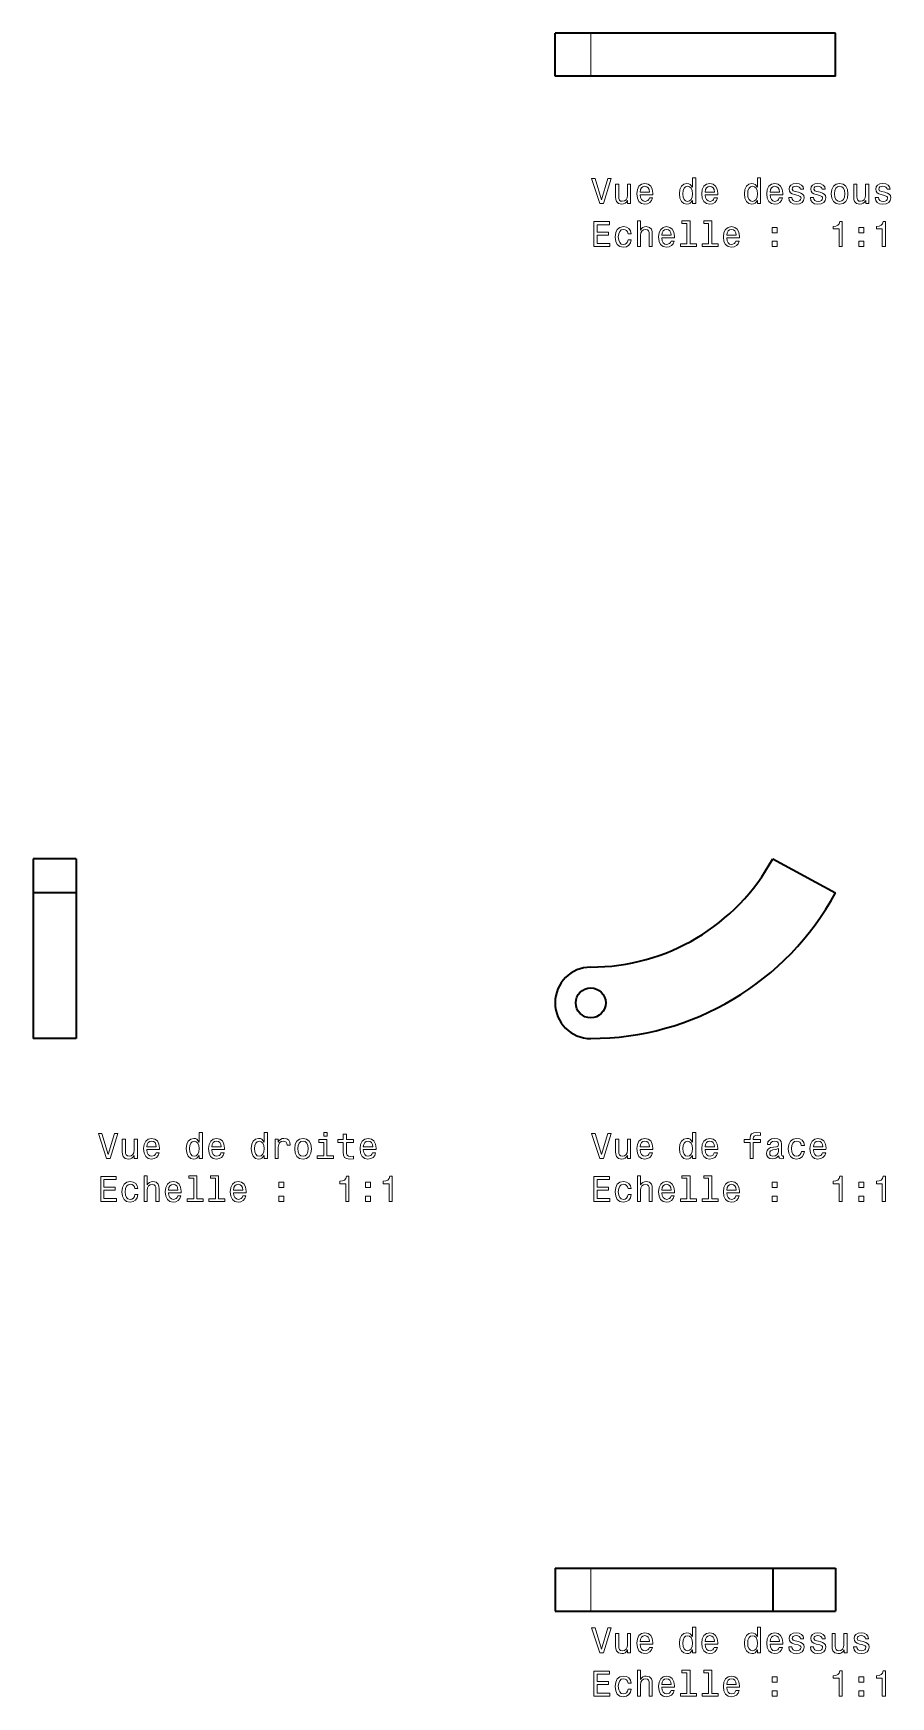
# Model space of a CAD drawing. Extents: x 502 to 953, y 316 to 560.
# Drawn here: x 501.7 to 621.9, y 315.7 to 548.8 of the extents above; entities that cross this region are included whole.
import ezdxf

# ---------------------------------------------------------------- set-up
doc = ezdxf.new("R2010")
doc.units = 0

msp = doc.modelspace()

# ---------------------------------------------------------------- linework, layer by layer
at = {"color": 7, "lineweight": 35, "ltscale": 0.125}
for p, q in [((579.84, 548.78), (574.84, 548.78)), ((579.84, 542.78), (574.84, 542.78)), ((574.84, 333.66), (579.84, 333.66)), ((574.84, 327.66), (579.84, 327.66))]:
    msp.add_line(p, q, dxfattribs=at)
at = {"color": 7, "lineweight": 35, "ltscale": 0.15}
for p, q in [((574.84, 542.78), (574.84, 548.78)), ((614.16, 542.78), (614.16, 548.78)), ((507.66, 433.1), (501.66, 433.1)), ((507.66, 428.33), (501.66, 428.33)), ((507.66, 407.9), (501.66, 407.9)), ((574.84, 333.66), (574.84, 327.66)), ((605.38, 333.66), (605.38, 327.66)), ((614.16, 333.66), (614.16, 327.66))]:
    msp.add_line(p, q, dxfattribs=at)
at = {"color": 7, "lineweight": 35}
for p, q in [((614.16, 548.78), (579.84, 548.78)), ((614.16, 542.78), (579.84, 542.78)), ((501.66, 428.33), (501.66, 407.9)), ((507.66, 428.33), (507.66, 407.9)), ((579.84, 333.66), (605.38, 333.66)), ((579.84, 327.66), (605.38, 327.66))]:
    msp.add_line(p, q, dxfattribs=at)
at = {"color": 7, "lineweight": 13, "ltscale": 0.15}
for p, q in [((579.84, 542.78), (579.84, 548.78)), ((579.84, 333.66), (579.84, 327.66))]:
    msp.add_line(p, q, dxfattribs=at)
at = {"color": 7, "lineweight": 35, "ltscale": 0.11929}
for p, q in [((501.66, 433.1), (501.66, 428.33)), ((507.66, 433.1), (507.66, 428.33))]:
    msp.add_line(p, q, dxfattribs=at)
at = {"color": 7, "lineweight": 35, "ltscale": 0.25}
msp.add_line((605.38, 433.1), (614.16, 428.33), dxfattribs=at)
at = {"color": 7, "lineweight": 35, "ltscale": 0.219704}
for p, q in [((605.38, 333.66), (614.16, 333.66)), ((605.38, 327.66), (614.16, 327.66))]:
    msp.add_line(p, q, dxfattribs=at)
at = {"color": 7, "lineweight": 13}
for points in [[(582.23, 528.43), (581.35, 525.45), (580.45, 528.43), (579.97, 528.43), (581.1, 524.92), (581.61, 524.92), (582.71, 528.43)], [(585.43, 527.63), (584.99, 527.63), (584.99, 526.07), (584.94, 525.7), (584.79, 525.44), (584.57, 525.28), (584.27, 525.23), (584.03, 525.27), (583.88, 525.39), (583.79, 525.6), (583.77, 525.89), (583.77, 527.63), (583.33, 527.63), (583.33, 525.85), (583.35, 525.49), (583.44, 525.19), (583.73, 524.92), (584.2, 524.83), (584.46, 524.86), (584.67, 524.95), (584.86, 525.11), (585.01, 525.34), (585.01, 524.92), (585.43, 524.92)], [(586.77, 526.15), (588.55, 526.15), (588.55, 526.35), (588.47, 526.93), (588.25, 527.37), (587.89, 527.63), (587.43, 527.73), (586.97, 527.63), (586.61, 527.34), (586.39, 526.88), (586.31, 526.28), (586.38, 525.66), (586.61, 525.2), (586.96, 524.92), (587.41, 524.83), (587.8, 524.89), (588.13, 525.06), (588.36, 525.34), (588.5, 525.7), (588.06, 525.7), (587.97, 525.5), (587.84, 525.35), (587.47, 525.22), (587.18, 525.28), (586.96, 525.46), (586.82, 525.74), (586.77, 526.13)], [(586.77, 526.52), (586.83, 526.87), (586.96, 527.13), (587.17, 527.28), (587.44, 527.34), (587.71, 527.28), (587.91, 527.13), (588.04, 526.87), (588.09, 526.52)], [(594.12, 525.34), (594.12, 524.92), (594.56, 524.92), (594.56, 528.54), (594.12, 528.54), (594.12, 527.22), (593.79, 527.6), (593.58, 527.69), (593.34, 527.73), (592.91, 527.63), (592.58, 527.34), (592.36, 526.89), (592.29, 526.28), (592.36, 525.67), (592.58, 525.21), (592.91, 524.92), (593.34, 524.83), (593.58, 524.86), (593.79, 524.95)], [(593.42, 527.33), (593.71, 527.26), (593.93, 527.06), (594.06, 526.73), (594.11, 526.28), (594.06, 525.82), (593.93, 525.49), (593.71, 525.29), (593.42, 525.22), (593.14, 525.29), (592.93, 525.49), (592.79, 525.82), (592.74, 526.28), (592.79, 526.73), (592.93, 527.06), (593.14, 527.26)], [(595.88, 526.15), (597.65, 526.15), (597.66, 526.35), (597.58, 526.93), (597.36, 527.37), (597, 527.63), (596.53, 527.73), (596.07, 527.63), (595.72, 527.34), (595.49, 526.88), (595.41, 526.28), (595.49, 525.66), (595.72, 525.2), (596.06, 524.92), (596.52, 524.83), (596.91, 524.89), (597.23, 525.06), (597.47, 525.34), (597.61, 525.7), (597.17, 525.7), (597.08, 525.5), (596.95, 525.35), (596.57, 525.22), (596.29, 525.28), (596.07, 525.46), (595.93, 525.74), (595.88, 526.13)], [(595.88, 526.52), (595.93, 526.87), (596.07, 527.13), (596.28, 527.28), (596.55, 527.34), (596.82, 527.28), (597.02, 527.13), (597.15, 526.87), (597.19, 526.52)], [(603.23, 525.34), (603.23, 524.92), (603.67, 524.92), (603.67, 528.54), (603.23, 528.54), (603.23, 527.22), (602.89, 527.6), (602.69, 527.69), (602.45, 527.73), (602.02, 527.63), (601.69, 527.34), (601.47, 526.89), (601.4, 526.28), (601.47, 525.67), (601.69, 525.21), (602.02, 524.92), (602.45, 524.83), (602.69, 524.86), (602.9, 524.95)], [(602.52, 527.33), (602.82, 527.26), (603.04, 527.06), (603.17, 526.73), (603.22, 526.28), (603.17, 525.82), (603.04, 525.49), (602.82, 525.29), (602.52, 525.22), (602.25, 525.29), (602.04, 525.49), (601.89, 525.82), (601.85, 526.28), (601.89, 526.73), (602.04, 527.06), (602.25, 527.26)], [(604.99, 526.15), (606.76, 526.15), (606.77, 526.35), (606.69, 526.93), (606.46, 527.37), (606.11, 527.63), (605.64, 527.73), (605.18, 527.63), (604.83, 527.34), (604.6, 526.88), (604.52, 526.28), (604.6, 525.66), (604.82, 525.2), (605.17, 524.92), (605.63, 524.83), (606.02, 524.89), (606.34, 525.06), (606.58, 525.34), (606.72, 525.7), (606.28, 525.7), (606.19, 525.5), (606.06, 525.35), (605.68, 525.22), (605.39, 525.28), (605.18, 525.46), (605.04, 525.74), (604.99, 526.13)], [(604.99, 526.52), (605.04, 526.87), (605.18, 527.13), (605.38, 527.28), (605.66, 527.34), (605.92, 527.28), (606.13, 527.13), (606.26, 526.87), (606.3, 526.52)], [(608.96, 526.5), (608.53, 526.6), (608.21, 526.72), (608.11, 526.95), (608.14, 527.12), (608.24, 527.24), (608.42, 527.32), (608.66, 527.35), (608.9, 527.32), (609.09, 527.23), (609.21, 527.09), (609.26, 526.91), (609.69, 526.91), (609.69, 526.92), (609.62, 527.25), (609.41, 527.5), (609.09, 527.67), (608.66, 527.73), (608.23, 527.67), (607.92, 527.5), (607.72, 527.25), (607.66, 526.94), (607.71, 526.64), (607.85, 526.42), (608.08, 526.27), (608.42, 526.17), (608.91, 526.05), (609.22, 525.92), (609.3, 525.82), (609.33, 525.67), (609.28, 525.48), (609.16, 525.34), (608.97, 525.25), (608.7, 525.22), (608.43, 525.25), (608.22, 525.36), (608.09, 525.53), (608.03, 525.76), (607.6, 525.76), (607.67, 525.36), (607.88, 525.07), (608.21, 524.89), (608.66, 524.83), (609.14, 524.89), (609.48, 525.07), (609.7, 525.35), (609.77, 525.72), (609.72, 526.04), (609.56, 526.25), (609.3, 526.39)], [(612, 526.5), (611.57, 526.6), (611.25, 526.72), (611.14, 526.95), (611.17, 527.12), (611.28, 527.24), (611.45, 527.32), (611.7, 527.35), (611.94, 527.32), (612.12, 527.23), (612.24, 527.09), (612.29, 526.91), (612.73, 526.91), (612.73, 526.92), (612.65, 527.25), (612.44, 527.5), (612.12, 527.67), (611.7, 527.73), (611.27, 527.67), (610.96, 527.5), (610.76, 527.25), (610.7, 526.94), (610.75, 526.64), (610.89, 526.42), (611.12, 526.27), (611.46, 526.17), (611.95, 526.05), (612.25, 525.92), (612.33, 525.82), (612.36, 525.67), (612.32, 525.48), (612.2, 525.34), (612, 525.25), (611.74, 525.22), (611.46, 525.25), (611.26, 525.36), (611.12, 525.53), (611.07, 525.76), (610.64, 525.76), (610.71, 525.36), (610.92, 525.07), (611.24, 524.89), (611.7, 524.83), (612.17, 524.89), (612.52, 525.07), (612.73, 525.35), (612.81, 525.72), (612.75, 526.04), (612.6, 526.25), (612.34, 526.39)], [(613.57, 526.27), (613.66, 525.66), (613.89, 525.2), (614.26, 524.92), (614.75, 524.83), (615.24, 524.92), (615.61, 525.2), (615.84, 525.65), (615.92, 526.27), (615.84, 526.89), (615.61, 527.35), (615.24, 527.63), (614.75, 527.73), (614.26, 527.63), (613.89, 527.34), (613.66, 526.89)], [(614.03, 526.28), (614.07, 526.73), (614.22, 527.06), (614.44, 527.26), (614.75, 527.33), (615.05, 527.26), (615.28, 527.07), (615.42, 526.73), (615.47, 526.28), (615.42, 525.82), (615.28, 525.49), (615.05, 525.29), (614.75, 525.22), (614.44, 525.29), (614.22, 525.49), (614.07, 525.82)], [(618.83, 527.63), (618.39, 527.63), (618.39, 526.07), (618.34, 525.7), (618.19, 525.44), (617.96, 525.28), (617.66, 525.23), (617.43, 525.27), (617.28, 525.39), (617.19, 525.6), (617.17, 525.89), (617.17, 527.63), (616.73, 527.63), (616.73, 525.85), (616.74, 525.49), (616.84, 525.19), (617.13, 524.92), (617.6, 524.83), (617.85, 524.86), (618.07, 524.95), (618.25, 525.11), (618.41, 525.34), (618.41, 524.92), (618.83, 524.92)], [(621.1, 526.5), (620.68, 526.6), (620.36, 526.72), (620.25, 526.95), (620.28, 527.12), (620.39, 527.24), (620.56, 527.32), (620.81, 527.35), (621.04, 527.32), (621.23, 527.23), (621.35, 527.09), (621.4, 526.91), (621.84, 526.91), (621.84, 526.92), (621.76, 527.25), (621.55, 527.5), (621.23, 527.67), (620.81, 527.73), (620.38, 527.67), (620.07, 527.5), (619.87, 527.25), (619.81, 526.94), (619.85, 526.64), (619.99, 526.42), (620.23, 526.27), (620.56, 526.17), (621.06, 526.05), (621.36, 525.92), (621.44, 525.82), (621.47, 525.67), (621.43, 525.48), (621.31, 525.34), (621.11, 525.25), (620.85, 525.22), (620.57, 525.25), (620.37, 525.36), (620.23, 525.53), (620.18, 525.76), (619.75, 525.76), (619.82, 525.36), (620.02, 525.07), (620.35, 524.89), (620.81, 524.83), (621.28, 524.89), (621.63, 525.07), (621.84, 525.35), (621.92, 525.72), (621.86, 526.04), (621.7, 526.25), (621.45, 526.39)], [(580.29, 518.88), (582.51, 518.88), (582.51, 519.3), (580.76, 519.3), (580.76, 520.48), (582.32, 520.48), (582.32, 520.9), (580.76, 520.9), (580.76, 521.95), (582.47, 521.95), (582.47, 522.38), (580.29, 522.38)], [(586.38, 518.88), (586.83, 518.88), (586.83, 520.44), (586.87, 520.8), (587.02, 521.06), (587.24, 521.22), (587.55, 521.28), (587.79, 521.23), (587.94, 521.09), (588.02, 520.87), (588.04, 520.56), (588.04, 518.88), (588.48, 518.88), (588.48, 520.66), (588.46, 521.01), (588.37, 521.31), (588.08, 521.58), (587.61, 521.68), (587.36, 521.64), (587.14, 521.55), (586.96, 521.4), (586.83, 521.19), (586.83, 522.5), (586.38, 522.5)], [(593.34, 522.12), (593.34, 519.25), (592.42, 519.25), (592.42, 518.88), (594.69, 518.88), (594.69, 519.25), (593.78, 519.25), (593.78, 522.5), (592.64, 522.5), (592.64, 522.12)], [(596.37, 522.12), (596.37, 519.25), (595.46, 519.25), (595.46, 518.88), (597.72, 518.88), (597.72, 519.25), (596.82, 519.25), (596.82, 522.5), (595.68, 522.5), (595.68, 522.12)], [(614.66, 518.88), (615.12, 518.88), (615.12, 522.4), (614.77, 522.4), (614.68, 522.09), (614.5, 521.89), (614.23, 521.76), (613.84, 521.72), (613.84, 521.37), (614.66, 521.37)], [(620.73, 518.88), (621.19, 518.88), (621.19, 522.4), (620.85, 522.4), (620.76, 522.09), (620.57, 521.89), (620.3, 521.76), (619.91, 521.72), (619.91, 521.37), (620.73, 521.37)], [(585.07, 520.69), (585.51, 520.69), (585.42, 521.09), (585.2, 521.41), (584.86, 521.6), (584.42, 521.68), (583.94, 521.58), (583.57, 521.3), (583.34, 520.84), (583.26, 520.22), (583.34, 519.61), (583.56, 519.16), (583.92, 518.88), (584.41, 518.78), (584.84, 518.85), (585.18, 519.07), (585.41, 519.4), (585.51, 519.84), (585.09, 519.84), (585.01, 519.56), (584.87, 519.35), (584.67, 519.22), (584.42, 519.18), (584.12, 519.24), (583.9, 519.45), (583.76, 519.77), (583.71, 520.24), (583.76, 520.69), (583.9, 521.02), (584.13, 521.22), (584.42, 521.29), (584.69, 521.25), (584.88, 521.13), (585.01, 520.94)], [(589.81, 520.1), (591.58, 520.1), (591.59, 520.31), (591.51, 520.89), (591.28, 521.32), (590.93, 521.58), (590.46, 521.68), (590, 521.58), (589.65, 521.3), (589.42, 520.84), (589.34, 520.23), (589.42, 519.61), (589.64, 519.16), (589.99, 518.88), (590.45, 518.78), (590.84, 518.84), (591.16, 519.02), (591.4, 519.29), (591.54, 519.65), (591.1, 519.65), (591.01, 519.45), (590.88, 519.3), (590.5, 519.18), (590.21, 519.23), (590, 519.41), (589.86, 519.7), (589.81, 520.09)], [(589.81, 520.47), (589.86, 520.82), (590, 521.08), (590.2, 521.24), (590.48, 521.29), (590.74, 521.24), (590.95, 521.08), (591.08, 520.82), (591.12, 520.47)], [(598.91, 520.1), (600.69, 520.1), (600.69, 520.31), (600.61, 520.89), (600.39, 521.32), (600.04, 521.58), (599.57, 521.68), (599.11, 521.58), (598.76, 521.3), (598.53, 520.84), (598.45, 520.23), (598.53, 519.61), (598.75, 519.16), (599.1, 518.88), (599.55, 518.78), (599.95, 518.84), (600.27, 519.02), (600.51, 519.29), (600.64, 519.65), (600.21, 519.65), (600.11, 519.45), (599.98, 519.3), (599.61, 519.18), (599.32, 519.23), (599.11, 519.41), (598.96, 519.7), (598.91, 520.09)], [(598.91, 520.47), (598.97, 520.82), (599.11, 521.08), (599.31, 521.24), (599.58, 521.29), (599.85, 521.24), (600.06, 521.08), (600.18, 520.82), (600.23, 520.47)], [(605.29, 520.83), (605.99, 520.83), (605.99, 521.58), (605.29, 521.58)], [(617.44, 520.83), (618.13, 520.83), (618.13, 521.58), (617.44, 521.58)], [(605.29, 518.88), (605.99, 518.88), (605.99, 519.63), (605.29, 519.63)], [(617.44, 518.88), (618.13, 518.88), (618.13, 519.63), (617.44, 519.63)], [(513.06, 394.61), (512.18, 391.63), (511.28, 394.61), (510.8, 394.61), (511.93, 391.11), (512.43, 391.11), (513.53, 394.61)], [(524.94, 391.53), (524.94, 391.11), (525.39, 391.11), (525.39, 394.73), (524.95, 394.73), (524.95, 393.4), (524.61, 393.79), (524.4, 393.88), (524.17, 393.91), (523.74, 393.81), (523.4, 393.53), (523.19, 393.08), (523.11, 392.47), (523.19, 391.86), (523.4, 391.4), (523.74, 391.11), (524.17, 391.01), (524.4, 391.05), (524.61, 391.14)], [(534.05, 391.53), (534.05, 391.11), (534.49, 391.11), (534.49, 394.73), (534.06, 394.73), (534.06, 393.4), (533.72, 393.79), (533.51, 393.88), (533.27, 393.91), (532.85, 393.81), (532.51, 393.53), (532.3, 393.08), (532.22, 392.47), (532.3, 391.86), (532.51, 391.4), (532.85, 391.11), (533.27, 391.01), (533.51, 391.05), (533.72, 391.14)], [(542.87, 394.73), (542.4, 394.73), (542.4, 394.23), (542.87, 394.23)], [(545.13, 393.35), (545.13, 391.99), (545.16, 391.55), (545.3, 391.25), (545.58, 391.07), (546.06, 391.01), (546.58, 391.04), (546.58, 391.42), (546.2, 391.39), (545.85, 391.43), (545.67, 391.56), (545.58, 391.77), (545.57, 392.07), (545.57, 393.35), (546.58, 393.35), (546.58, 393.73), (545.57, 393.73), (545.57, 394.52), (545.13, 394.52), (545.13, 393.73), (544.36, 393.73), (544.36, 393.35)], [(582.23, 394.61), (581.35, 391.63), (580.45, 394.61), (579.97, 394.61), (581.1, 391.11), (581.61, 391.11), (582.71, 394.61)], [(594.12, 391.53), (594.12, 391.11), (594.56, 391.11), (594.56, 394.73), (594.12, 394.73), (594.12, 393.4), (593.79, 393.79), (593.58, 393.88), (593.34, 393.91), (592.91, 393.81), (592.58, 393.53), (592.36, 393.08), (592.29, 392.47), (592.36, 391.86), (592.58, 391.4), (592.91, 391.11), (593.34, 391.01), (593.58, 391.05), (593.79, 391.14)], [(602.18, 393.35), (602.18, 391.11), (602.62, 391.11), (602.62, 393.35), (603.63, 393.35), (603.63, 393.73), (602.62, 393.73), (602.62, 393.89), (602.66, 394.09), (602.77, 394.23), (602.97, 394.31), (603.25, 394.34), (603.63, 394.32), (603.63, 394.7), (603.15, 394.73), (602.72, 394.68), (602.41, 394.55), (602.23, 394.31), (602.18, 393.97), (602.18, 393.73), (601.36, 393.73), (601.36, 393.35)], [(516.26, 393.82), (515.81, 393.82), (515.81, 392.25), (515.76, 391.89), (515.62, 391.63), (515.39, 391.47), (515.09, 391.42), (514.86, 391.46), (514.7, 391.58), (514.62, 391.78), (514.6, 392.08), (514.6, 393.82), (514.15, 393.82), (514.15, 392.04), (514.17, 391.68), (514.27, 391.38), (514.56, 391.11), (515.03, 391.01), (515.28, 391.05), (515.5, 391.14), (515.68, 391.3), (515.83, 391.52), (515.83, 391.11), (516.26, 391.11)], [(517.59, 392.33), (519.37, 392.33), (519.37, 392.54), (519.29, 393.12), (519.07, 393.55), (518.72, 393.82), (518.25, 393.91), (517.79, 393.81), (517.44, 393.53), (517.21, 393.07), (517.13, 392.47), (517.21, 391.84), (517.43, 391.39), (517.78, 391.11), (518.23, 391.01), (518.63, 391.08), (518.95, 391.25), (519.19, 391.52), (519.32, 391.89), (518.89, 391.89), (518.79, 391.68), (518.66, 391.53), (518.29, 391.41), (518, 391.47), (517.79, 391.64), (517.64, 391.93), (517.59, 392.32)], [(517.59, 392.71), (517.65, 393.06), (517.79, 393.31), (517.99, 393.47), (518.27, 393.52), (518.53, 393.47), (518.74, 393.31), (518.87, 393.06), (518.91, 392.71)], [(524.24, 393.51), (524.53, 393.44), (524.76, 393.25), (524.89, 392.92), (524.94, 392.47), (524.89, 392.01), (524.76, 391.68), (524.53, 391.48), (524.24, 391.41), (523.96, 391.48), (523.75, 391.68), (523.61, 392.01), (523.57, 392.47), (523.61, 392.91), (523.75, 393.24), (523.96, 393.44)], [(526.7, 392.33), (528.48, 392.33), (528.48, 392.54), (528.4, 393.12), (528.18, 393.55), (527.83, 393.82), (527.36, 393.91), (526.9, 393.81), (526.55, 393.53), (526.32, 393.07), (526.24, 392.47), (526.31, 391.84), (526.54, 391.39), (526.89, 391.11), (527.34, 391.01), (527.74, 391.08), (528.06, 391.25), (528.3, 391.52), (528.43, 391.89), (527.99, 391.89), (527.9, 391.68), (527.77, 391.53), (527.4, 391.41), (527.11, 391.47), (526.89, 391.64), (526.75, 391.93), (526.7, 392.32)], [(526.7, 392.71), (526.76, 393.06), (526.89, 393.31), (527.1, 393.47), (527.37, 393.52), (527.64, 393.47), (527.85, 393.31), (527.97, 393.06), (528.02, 392.71)], [(533.35, 393.51), (533.64, 393.44), (533.86, 393.25), (534, 392.92), (534.05, 392.47), (534, 392.01), (533.86, 391.68), (533.64, 391.48), (533.35, 391.41), (533.07, 391.48), (532.86, 391.68), (532.72, 392.01), (532.67, 392.47), (532.72, 392.91), (532.86, 393.24), (533.07, 393.44)], [(535.59, 391.11), (536.03, 391.11), (536.03, 392.66), (536.08, 393.03), (536.21, 393.3), (536.44, 393.46), (536.73, 393.51), (536.96, 393.48), (537.12, 393.38), (537.22, 393.21), (537.26, 392.97), (537.71, 392.97), (537.65, 393.38), (537.48, 393.68), (537.2, 393.85), (536.82, 393.91), (536.57, 393.87), (536.35, 393.77), (536.15, 393.6), (535.99, 393.37), (535.99, 393.82), (535.59, 393.82)], [(538.33, 392.46), (538.41, 391.84), (538.64, 391.39), (539.01, 391.11), (539.5, 391.01), (539.99, 391.11), (540.36, 391.39), (540.59, 391.84), (540.68, 392.46), (540.59, 393.08), (540.36, 393.53), (539.99, 393.81), (539.5, 393.91), (539.01, 393.81), (538.64, 393.53), (538.41, 393.08)], [(538.78, 392.47), (538.83, 392.92), (538.97, 393.25), (539.19, 393.45), (539.5, 393.52), (539.8, 393.45), (540.03, 393.25), (540.17, 392.92), (540.22, 392.47), (540.17, 392.01), (540.03, 391.67), (539.8, 391.47), (539.5, 391.41), (539.19, 391.47), (538.97, 391.67), (538.83, 392.01)], [(542.85, 391.48), (542.85, 393.73), (541.71, 393.73), (541.71, 393.35), (542.41, 393.35), (542.41, 391.48), (541.5, 391.48), (541.5, 391.11), (543.77, 391.11), (543.77, 391.48)], [(547.95, 392.33), (549.73, 392.33), (549.73, 392.54), (549.65, 393.12), (549.43, 393.55), (549.08, 393.82), (548.61, 393.91), (548.15, 393.81), (547.8, 393.53), (547.57, 393.07), (547.49, 392.47), (547.57, 391.84), (547.79, 391.39), (548.14, 391.11), (548.6, 391.01), (548.99, 391.08), (549.31, 391.25), (549.55, 391.52), (549.68, 391.89), (549.25, 391.89), (549.15, 391.68), (549.02, 391.53), (548.65, 391.41), (548.36, 391.47), (548.15, 391.64), (548.01, 391.93), (547.95, 392.32)], [(547.95, 392.71), (548.01, 393.06), (548.15, 393.31), (548.35, 393.47), (548.63, 393.52), (548.89, 393.47), (549.1, 393.31), (549.23, 393.06), (549.27, 392.71)], [(585.43, 393.82), (584.99, 393.82), (584.99, 392.25), (584.94, 391.89), (584.79, 391.63), (584.57, 391.47), (584.27, 391.42), (584.03, 391.46), (583.88, 391.58), (583.79, 391.78), (583.77, 392.08), (583.77, 393.82), (583.33, 393.82), (583.33, 392.04), (583.35, 391.68), (583.44, 391.38), (583.73, 391.11), (584.2, 391.01), (584.46, 391.05), (584.67, 391.14), (584.86, 391.3), (585.01, 391.52), (585.01, 391.11), (585.43, 391.11)], [(586.77, 392.33), (588.55, 392.33), (588.55, 392.54), (588.47, 393.12), (588.25, 393.55), (587.89, 393.82), (587.43, 393.91), (586.97, 393.81), (586.61, 393.53), (586.39, 393.07), (586.31, 392.47), (586.38, 391.84), (586.61, 391.39), (586.96, 391.11), (587.41, 391.01), (587.8, 391.08), (588.13, 391.25), (588.36, 391.52), (588.5, 391.89), (588.06, 391.89), (587.97, 391.68), (587.84, 391.53), (587.47, 391.41), (587.18, 391.47), (586.96, 391.64), (586.82, 391.93), (586.77, 392.32)], [(586.77, 392.71), (586.83, 393.06), (586.96, 393.31), (587.17, 393.47), (587.44, 393.52), (587.71, 393.47), (587.91, 393.31), (588.04, 393.06), (588.09, 392.71)], [(593.42, 393.51), (593.71, 393.44), (593.93, 393.25), (594.06, 392.92), (594.11, 392.47), (594.06, 392.01), (593.93, 391.68), (593.71, 391.48), (593.42, 391.41), (593.14, 391.48), (592.93, 391.68), (592.79, 392.01), (592.74, 392.47), (592.79, 392.91), (592.93, 393.24), (593.14, 393.44)], [(595.88, 392.33), (597.65, 392.33), (597.66, 392.54), (597.58, 393.12), (597.36, 393.55), (597, 393.82), (596.53, 393.91), (596.07, 393.81), (595.72, 393.53), (595.49, 393.07), (595.41, 392.47), (595.49, 391.84), (595.72, 391.39), (596.06, 391.11), (596.52, 391.01), (596.91, 391.08), (597.23, 391.25), (597.47, 391.52), (597.61, 391.89), (597.17, 391.89), (597.08, 391.68), (596.95, 391.53), (596.57, 391.41), (596.29, 391.47), (596.07, 391.64), (595.93, 391.93), (595.88, 392.32)], [(595.88, 392.71), (595.93, 393.06), (596.07, 393.31), (596.28, 393.47), (596.55, 393.52), (596.82, 393.47), (597.02, 393.31), (597.15, 393.06), (597.19, 392.71)], [(606.21, 391.46), (606.21, 391.45), (606.23, 391.28), (606.31, 391.15), (606.63, 391.06), (606.87, 391.1), (606.87, 391.44), (606.77, 391.43), (606.63, 391.49), (606.6, 391.69), (606.6, 393.1), (606.54, 393.45), (606.36, 393.71), (606.06, 393.86), (605.62, 393.91), (605.2, 393.85), (604.89, 393.68), (604.69, 393.41), (604.62, 393.06), (604.62, 393.03), (605.02, 393.03), (605.06, 393.24), (605.17, 393.39), (605.35, 393.48), (605.61, 393.52), (605.85, 393.49), (606.03, 393.42), (606.14, 393.29), (606.17, 393.11), (606.15, 392.89), (606.07, 392.79), (605.87, 392.74), (605.49, 392.7), (605.06, 392.61), (604.75, 392.45), (604.57, 392.19), (604.51, 391.82), (604.56, 391.49), (604.72, 391.24), (604.97, 391.08), (605.32, 391.03), (605.79, 391.13)], [(606.16, 392.06), (606.1, 391.79), (605.93, 391.59), (605.69, 391.46), (605.39, 391.42), (605.2, 391.44), (605.07, 391.52), (604.98, 391.66), (604.96, 391.86), (604.98, 392.04), (605.06, 392.16), (605.38, 392.3), (605.79, 392.36), (606.16, 392.49)], [(609.36, 392.92), (609.8, 392.92), (609.71, 393.32), (609.49, 393.64), (609.15, 393.84), (608.71, 393.91), (608.23, 393.81), (607.86, 393.53), (607.63, 393.07), (607.55, 392.46), (607.62, 391.84), (607.85, 391.39), (608.21, 391.11), (608.7, 391.01), (609.13, 391.09), (609.47, 391.3), (609.7, 391.63), (609.8, 392.08), (609.38, 392.08), (609.3, 391.79), (609.16, 391.58), (608.96, 391.45), (608.71, 391.41), (608.41, 391.48), (608.18, 391.68), (608.05, 392.01), (608, 392.47), (608.05, 392.92), (608.19, 393.25), (608.42, 393.45), (608.71, 393.52), (608.98, 393.48), (609.17, 393.36), (609.3, 393.17)], [(611.06, 392.33), (612.83, 392.33), (612.84, 392.54), (612.76, 393.12), (612.54, 393.55), (612.18, 393.82), (611.71, 393.91), (611.25, 393.81), (610.9, 393.53), (610.67, 393.07), (610.59, 392.47), (610.67, 391.84), (610.9, 391.39), (611.24, 391.11), (611.7, 391.01), (612.09, 391.08), (612.41, 391.25), (612.65, 391.52), (612.79, 391.89), (612.35, 391.89), (612.26, 391.68), (612.13, 391.53), (611.75, 391.41), (611.47, 391.47), (611.25, 391.64), (611.11, 391.93), (611.06, 392.32)], [(611.06, 392.71), (611.11, 393.06), (611.25, 393.31), (611.46, 393.47), (611.73, 393.52), (612, 393.47), (612.2, 393.31), (612.33, 393.06), (612.37, 392.71)], [(511.12, 385.06), (513.34, 385.06), (513.34, 385.49), (511.58, 385.49), (511.58, 386.67), (513.15, 386.67), (513.15, 387.09), (511.58, 387.09), (511.58, 388.14), (513.3, 388.14), (513.3, 388.56), (511.12, 388.56)], [(515.89, 386.87), (516.33, 386.87), (516.24, 387.28), (516.03, 387.59), (515.69, 387.79), (515.25, 387.87), (514.77, 387.76), (514.4, 387.48), (514.17, 387.02), (514.08, 386.41), (514.16, 385.8), (514.39, 385.34), (514.75, 385.06), (515.23, 384.97), (515.67, 385.04), (516.01, 385.25), (516.24, 385.59), (516.34, 386.03), (515.92, 386.03), (515.84, 385.75), (515.7, 385.54), (515.5, 385.4), (515.25, 385.36), (514.94, 385.43), (514.72, 385.63), (514.58, 385.96), (514.54, 386.42), (514.58, 386.88), (514.72, 387.21), (514.95, 387.41), (515.25, 387.48), (515.51, 387.43), (515.71, 387.32), (515.84, 387.12)], [(517.21, 385.06), (517.65, 385.06), (517.65, 386.63), (517.7, 386.98), (517.84, 387.25), (518.07, 387.41), (518.37, 387.47), (518.61, 387.42), (518.76, 387.28), (518.84, 387.05), (518.87, 386.75), (518.87, 385.06), (519.31, 385.06), (519.31, 386.84), (519.29, 387.2), (519.2, 387.5), (518.9, 387.77), (518.44, 387.87), (518.18, 387.83), (517.97, 387.73), (517.79, 387.58), (517.65, 387.38), (517.65, 388.68), (517.21, 388.68)], [(520.63, 386.29), (522.41, 386.29), (522.41, 386.49), (522.33, 387.07), (522.11, 387.51), (521.76, 387.77), (521.29, 387.87), (520.83, 387.76), (520.47, 387.48), (520.25, 387.02), (520.17, 386.42), (520.24, 385.8), (520.47, 385.34), (520.82, 385.06), (521.27, 384.97), (521.66, 385.03), (521.99, 385.2), (522.22, 385.48), (522.36, 385.84), (521.92, 385.84), (521.83, 385.64), (521.7, 385.49), (521.33, 385.36), (521.04, 385.42), (520.82, 385.6), (520.68, 385.88), (520.63, 386.27)], [(520.63, 386.66), (520.69, 387.01), (520.82, 387.27), (521.03, 387.42), (521.3, 387.48), (521.57, 387.42), (521.78, 387.27), (521.9, 387.01), (521.95, 386.66)], [(524.16, 388.31), (524.16, 385.43), (523.25, 385.43), (523.25, 385.06), (525.51, 385.06), (525.51, 385.43), (524.6, 385.43), (524.6, 388.68), (523.46, 388.68), (523.46, 388.31)], [(527.2, 388.31), (527.2, 385.43), (526.28, 385.43), (526.28, 385.06), (528.55, 385.06), (528.55, 385.43), (527.64, 385.43), (527.64, 388.68), (526.5, 388.68), (526.5, 388.31)], [(529.74, 386.29), (531.51, 386.29), (531.52, 386.49), (531.44, 387.07), (531.22, 387.51), (530.86, 387.77), (530.39, 387.87), (529.94, 387.76), (529.58, 387.48), (529.36, 387.02), (529.27, 386.42), (529.35, 385.8), (529.58, 385.34), (529.93, 385.06), (530.38, 384.97), (530.77, 385.03), (531.1, 385.2), (531.33, 385.48), (531.47, 385.84), (531.03, 385.84), (530.94, 385.64), (530.81, 385.49), (530.43, 385.36), (530.15, 385.42), (529.93, 385.6), (529.79, 385.88), (529.74, 386.27)], [(529.74, 386.66), (529.79, 387.01), (529.93, 387.27), (530.14, 387.42), (530.41, 387.48), (530.68, 387.42), (530.88, 387.27), (531.01, 387.01), (531.05, 386.66)], [(536.12, 387.02), (536.81, 387.02), (536.81, 387.77), (536.12, 387.77)], [(545.48, 385.06), (545.94, 385.06), (545.94, 388.59), (545.6, 388.59), (545.51, 388.28), (545.33, 388.07), (545.05, 387.95), (544.67, 387.91), (544.67, 387.55), (545.48, 387.55)], [(548.26, 387.02), (548.96, 387.02), (548.96, 387.77), (548.26, 387.77)], [(551.56, 385.06), (552.01, 385.06), (552.01, 388.59), (551.67, 388.59), (551.58, 388.28), (551.4, 388.07), (551.12, 387.95), (550.74, 387.91), (550.74, 387.55), (551.56, 387.55)], [(580.29, 385.06), (582.51, 385.06), (582.51, 385.49), (580.76, 385.49), (580.76, 386.67), (582.32, 386.67), (582.32, 387.09), (580.76, 387.09), (580.76, 388.14), (582.47, 388.14), (582.47, 388.56), (580.29, 388.56)], [(585.07, 386.87), (585.51, 386.87), (585.42, 387.28), (585.2, 387.59), (584.86, 387.79), (584.42, 387.87), (583.94, 387.76), (583.57, 387.48), (583.34, 387.02), (583.26, 386.41), (583.34, 385.8), (583.56, 385.34), (583.92, 385.06), (584.41, 384.97), (584.84, 385.04), (585.18, 385.25), (585.41, 385.59), (585.51, 386.03), (585.09, 386.03), (585.01, 385.75), (584.87, 385.54), (584.67, 385.4), (584.42, 385.36), (584.12, 385.43), (583.9, 385.63), (583.76, 385.96), (583.71, 386.42), (583.76, 386.88), (583.9, 387.21), (584.13, 387.41), (584.42, 387.48), (584.69, 387.43), (584.88, 387.32), (585.01, 387.12)], [(586.38, 385.06), (586.83, 385.06), (586.83, 386.63), (586.87, 386.98), (587.02, 387.25), (587.24, 387.41), (587.55, 387.47), (587.79, 387.42), (587.94, 387.28), (588.02, 387.05), (588.04, 386.75), (588.04, 385.06), (588.48, 385.06), (588.48, 386.84), (588.46, 387.2), (588.37, 387.5), (588.08, 387.77), (587.61, 387.87), (587.36, 387.83), (587.14, 387.73), (586.96, 387.58), (586.83, 387.38), (586.83, 388.68), (586.38, 388.68)], [(589.81, 386.29), (591.58, 386.29), (591.59, 386.49), (591.51, 387.07), (591.28, 387.51), (590.93, 387.77), (590.46, 387.87), (590, 387.76), (589.65, 387.48), (589.42, 387.02), (589.34, 386.42), (589.42, 385.8), (589.64, 385.34), (589.99, 385.06), (590.45, 384.97), (590.84, 385.03), (591.16, 385.2), (591.4, 385.48), (591.54, 385.84), (591.1, 385.84), (591.01, 385.64), (590.88, 385.49), (590.5, 385.36), (590.21, 385.42), (590, 385.6), (589.86, 385.88), (589.81, 386.27)], [(589.81, 386.66), (589.86, 387.01), (590, 387.27), (590.2, 387.42), (590.48, 387.48), (590.74, 387.42), (590.95, 387.27), (591.08, 387.01), (591.12, 386.66)], [(593.34, 388.31), (593.34, 385.43), (592.42, 385.43), (592.42, 385.06), (594.69, 385.06), (594.69, 385.43), (593.78, 385.43), (593.78, 388.68), (592.64, 388.68), (592.64, 388.31)], [(596.37, 388.31), (596.37, 385.43), (595.46, 385.43), (595.46, 385.06), (597.72, 385.06), (597.72, 385.43), (596.82, 385.43), (596.82, 388.68), (595.68, 388.68), (595.68, 388.31)], [(598.91, 386.29), (600.69, 386.29), (600.69, 386.49), (600.61, 387.07), (600.39, 387.51), (600.04, 387.77), (599.57, 387.87), (599.11, 387.76), (598.76, 387.48), (598.53, 387.02), (598.45, 386.42), (598.53, 385.8), (598.75, 385.34), (599.1, 385.06), (599.55, 384.97), (599.95, 385.03), (600.27, 385.2), (600.51, 385.48), (600.64, 385.84), (600.21, 385.84), (600.11, 385.64), (599.98, 385.49), (599.61, 385.36), (599.32, 385.42), (599.11, 385.6), (598.96, 385.88), (598.91, 386.27)], [(598.91, 386.66), (598.97, 387.01), (599.11, 387.27), (599.31, 387.42), (599.58, 387.48), (599.85, 387.42), (600.06, 387.27), (600.18, 387.01), (600.23, 386.66)], [(605.29, 387.02), (605.99, 387.02), (605.99, 387.77), (605.29, 387.77)], [(614.66, 385.06), (615.12, 385.06), (615.12, 388.59), (614.77, 388.59), (614.68, 388.28), (614.5, 388.07), (614.23, 387.95), (613.84, 387.91), (613.84, 387.55), (614.66, 387.55)], [(617.44, 387.02), (618.13, 387.02), (618.13, 387.77), (617.44, 387.77)], [(620.73, 385.06), (621.19, 385.06), (621.19, 388.59), (620.85, 388.59), (620.76, 388.28), (620.57, 388.07), (620.3, 387.95), (619.91, 387.91), (619.91, 387.55), (620.73, 387.55)], [(536.12, 385.06), (536.81, 385.06), (536.81, 385.81), (536.12, 385.81)], [(548.26, 385.06), (548.96, 385.06), (548.96, 385.81), (548.26, 385.81)], [(605.29, 385.06), (605.99, 385.06), (605.99, 385.81), (605.29, 385.81)], [(617.44, 385.06), (618.13, 385.06), (618.13, 385.81), (617.44, 385.81)], [(582.23, 325.31), (581.35, 322.33), (580.45, 325.31), (579.97, 325.31), (581.1, 321.8), (581.61, 321.8), (582.71, 325.31)], [(585.43, 324.51), (584.99, 324.51), (584.99, 322.95), (584.94, 322.59), (584.79, 322.32), (584.57, 322.16), (584.27, 322.11), (584.03, 322.15), (583.88, 322.27), (583.79, 322.48), (583.77, 322.77), (583.77, 324.51), (583.33, 324.51), (583.33, 322.73), (583.35, 322.37), (583.44, 322.08), (583.73, 321.8), (584.2, 321.71), (584.46, 321.74), (584.67, 321.83), (584.86, 321.99), (585.01, 322.22), (585.01, 321.8), (585.43, 321.8)], [(586.77, 323.03), (588.55, 323.03), (588.55, 323.24), (588.47, 323.82), (588.25, 324.25), (587.89, 324.51), (587.43, 324.61), (586.97, 324.51), (586.61, 324.22), (586.39, 323.77), (586.31, 323.16), (586.38, 322.54), (586.61, 322.09), (586.96, 321.8), (587.41, 321.71), (587.8, 321.77), (588.13, 321.94), (588.36, 322.22), (588.5, 322.58), (588.06, 322.58), (587.97, 322.38), (587.84, 322.23), (587.47, 322.11), (587.18, 322.16), (586.96, 322.34), (586.82, 322.63), (586.77, 323.01)], [(586.77, 323.4), (586.83, 323.75), (586.96, 324.01), (587.17, 324.16), (587.44, 324.22), (587.71, 324.16), (587.91, 324.01), (588.04, 323.75), (588.09, 323.4)], [(594.12, 322.22), (594.12, 321.8), (594.56, 321.8), (594.56, 325.42), (594.12, 325.42), (594.12, 324.1), (593.79, 324.48), (593.58, 324.57), (593.34, 324.61), (592.91, 324.51), (592.58, 324.22), (592.36, 323.77), (592.29, 323.16), (592.36, 322.55), (592.58, 322.09), (592.91, 321.8), (593.34, 321.71), (593.58, 321.74), (593.79, 321.83)], [(593.42, 324.21), (593.71, 324.14), (593.93, 323.94), (594.06, 323.61), (594.11, 323.16), (594.06, 322.7), (593.93, 322.37), (593.71, 322.17), (593.42, 322.11), (593.14, 322.17), (592.93, 322.37), (592.79, 322.71), (592.74, 323.16), (592.79, 323.61), (592.93, 323.94), (593.14, 324.14)], [(595.88, 323.03), (597.65, 323.03), (597.66, 323.24), (597.58, 323.82), (597.36, 324.25), (597, 324.51), (596.53, 324.61), (596.07, 324.51), (595.72, 324.22), (595.49, 323.77), (595.41, 323.16), (595.49, 322.54), (595.72, 322.09), (596.06, 321.8), (596.52, 321.71), (596.91, 321.77), (597.23, 321.94), (597.47, 322.22), (597.61, 322.58), (597.17, 322.58), (597.08, 322.38), (596.95, 322.23), (596.57, 322.11), (596.29, 322.16), (596.07, 322.34), (595.93, 322.63), (595.88, 323.01)], [(595.88, 323.4), (595.93, 323.75), (596.07, 324.01), (596.28, 324.16), (596.55, 324.22), (596.82, 324.16), (597.02, 324.01), (597.15, 323.75), (597.19, 323.4)], [(603.23, 322.22), (603.23, 321.8), (603.67, 321.8), (603.67, 325.42), (603.23, 325.42), (603.23, 324.1), (602.89, 324.48), (602.69, 324.57), (602.45, 324.61), (602.02, 324.51), (601.69, 324.22), (601.47, 323.77), (601.4, 323.16), (601.47, 322.55), (601.69, 322.09), (602.02, 321.8), (602.45, 321.71), (602.69, 321.74), (602.9, 321.83)], [(602.52, 324.21), (602.82, 324.14), (603.04, 323.94), (603.17, 323.61), (603.22, 323.16), (603.17, 322.7), (603.04, 322.37), (602.82, 322.17), (602.52, 322.11), (602.25, 322.17), (602.04, 322.37), (601.89, 322.71), (601.85, 323.16), (601.89, 323.61), (602.04, 323.94), (602.25, 324.14)], [(604.99, 323.03), (606.76, 323.03), (606.77, 323.24), (606.69, 323.82), (606.46, 324.25), (606.11, 324.51), (605.64, 324.61), (605.18, 324.51), (604.83, 324.22), (604.6, 323.77), (604.52, 323.16), (604.6, 322.54), (604.82, 322.09), (605.17, 321.8), (605.63, 321.71), (606.02, 321.77), (606.34, 321.94), (606.58, 322.22), (606.72, 322.58), (606.28, 322.58), (606.19, 322.38), (606.06, 322.23), (605.68, 322.11), (605.39, 322.16), (605.18, 322.34), (605.04, 322.63), (604.99, 323.01)], [(604.99, 323.4), (605.04, 323.75), (605.18, 324.01), (605.38, 324.16), (605.66, 324.22), (605.92, 324.16), (606.13, 324.01), (606.26, 323.75), (606.3, 323.4)], [(608.96, 323.38), (608.53, 323.48), (608.21, 323.6), (608.11, 323.84), (608.14, 324), (608.24, 324.12), (608.42, 324.2), (608.66, 324.23), (608.9, 324.2), (609.09, 324.11), (609.21, 323.97), (609.26, 323.79), (609.69, 323.79), (609.69, 323.8), (609.62, 324.13), (609.41, 324.39), (609.09, 324.55), (608.66, 324.61), (608.23, 324.55), (607.92, 324.38), (607.72, 324.13), (607.66, 323.82), (607.71, 323.52), (607.85, 323.31), (608.08, 323.15), (608.42, 323.05), (608.91, 322.93), (609.22, 322.8), (609.3, 322.7), (609.33, 322.55), (609.28, 322.36), (609.16, 322.22), (608.97, 322.13), (608.7, 322.1), (608.43, 322.13), (608.22, 322.24), (608.09, 322.41), (608.03, 322.65), (607.6, 322.65), (607.67, 322.24), (607.88, 321.95), (608.21, 321.77), (608.66, 321.71), (609.14, 321.77), (609.48, 321.95), (609.7, 322.23), (609.77, 322.6), (609.72, 322.92), (609.56, 323.13), (609.3, 323.28)], [(612, 323.38), (611.57, 323.48), (611.25, 323.6), (611.14, 323.84), (611.17, 324), (611.28, 324.12), (611.45, 324.2), (611.7, 324.23), (611.94, 324.2), (612.12, 324.11), (612.24, 323.97), (612.29, 323.79), (612.73, 323.79), (612.73, 323.8), (612.65, 324.13), (612.44, 324.39), (612.12, 324.55), (611.7, 324.61), (611.27, 324.55), (610.96, 324.38), (610.76, 324.13), (610.7, 323.82), (610.75, 323.52), (610.89, 323.31), (611.12, 323.15), (611.46, 323.05), (611.95, 322.93), (612.25, 322.8), (612.33, 322.7), (612.36, 322.55), (612.32, 322.36), (612.2, 322.22), (612, 322.13), (611.74, 322.1), (611.46, 322.13), (611.26, 322.24), (611.12, 322.41), (611.07, 322.65), (610.64, 322.65), (610.71, 322.24), (610.92, 321.95), (611.24, 321.77), (611.7, 321.71), (612.17, 321.77), (612.52, 321.95), (612.73, 322.23), (612.81, 322.6), (612.75, 322.92), (612.6, 323.13), (612.34, 323.28)], [(615.79, 324.51), (615.35, 324.51), (615.35, 322.95), (615.3, 322.59), (615.15, 322.32), (614.93, 322.16), (614.63, 322.11), (614.39, 322.15), (614.24, 322.27), (614.15, 322.48), (614.13, 322.77), (614.13, 324.51), (613.69, 324.51), (613.69, 322.73), (613.71, 322.37), (613.8, 322.08), (614.09, 321.8), (614.56, 321.71), (614.82, 321.74), (615.03, 321.83), (615.22, 321.99), (615.37, 322.22), (615.37, 321.8), (615.79, 321.8)], [(618.07, 323.38), (617.64, 323.48), (617.32, 323.6), (617.22, 323.84), (617.25, 324), (617.35, 324.12), (617.52, 324.2), (617.77, 324.23), (618.01, 324.2), (618.19, 324.11), (618.32, 323.97), (618.37, 323.79), (618.8, 323.79), (618.8, 323.8), (618.72, 324.13), (618.52, 324.39), (618.19, 324.55), (617.77, 324.61), (617.34, 324.55), (617.03, 324.38), (616.83, 324.13), (616.77, 323.82), (616.82, 323.52), (616.96, 323.31), (617.19, 323.15), (617.53, 323.05), (618.02, 322.93), (618.33, 322.8), (618.41, 322.7), (618.44, 322.55), (618.39, 322.36), (618.27, 322.22), (618.07, 322.13), (617.81, 322.1), (617.53, 322.13), (617.33, 322.24), (617.2, 322.41), (617.14, 322.65), (616.71, 322.65), (616.78, 322.24), (616.99, 321.95), (617.32, 321.77), (617.77, 321.71), (618.24, 321.77), (618.59, 321.95), (618.8, 322.23), (618.88, 322.6), (618.82, 322.92), (618.67, 323.13), (618.41, 323.28)], [(586.38, 315.76), (586.83, 315.76), (586.83, 317.32), (586.87, 317.68), (587.02, 317.94), (587.24, 318.1), (587.55, 318.16), (587.79, 318.11), (587.94, 317.98), (588.02, 317.75), (588.04, 317.45), (588.04, 315.76), (588.48, 315.76), (588.48, 317.54), (588.46, 317.89), (588.37, 318.19), (588.08, 318.46), (587.61, 318.56), (587.36, 318.53), (587.14, 318.43), (586.96, 318.28), (586.83, 318.07), (586.83, 319.38), (586.38, 319.38)], [(593.34, 319), (593.34, 316.13), (592.42, 316.13), (592.42, 315.76), (594.69, 315.76), (594.69, 316.13), (593.78, 316.13), (593.78, 319.38), (592.64, 319.38), (592.64, 319)], [(596.37, 319), (596.37, 316.13), (595.46, 316.13), (595.46, 315.76), (597.72, 315.76), (597.72, 316.13), (596.82, 316.13), (596.82, 319.38), (595.68, 319.38), (595.68, 319)], [(580.29, 315.76), (582.51, 315.76), (582.51, 316.18), (580.76, 316.18), (580.76, 317.37), (582.32, 317.37), (582.32, 317.78), (580.76, 317.78), (580.76, 318.83), (582.47, 318.83), (582.47, 319.26), (580.29, 319.26)], [(585.07, 317.57), (585.51, 317.57), (585.42, 317.97), (585.2, 318.29), (584.86, 318.48), (584.42, 318.56), (583.94, 318.46), (583.57, 318.18), (583.34, 317.72), (583.26, 317.1), (583.34, 316.49), (583.56, 316.04), (583.92, 315.76), (584.41, 315.66), (584.84, 315.74), (585.18, 315.95), (585.41, 316.28), (585.51, 316.72), (585.09, 316.72), (585.01, 316.44), (584.87, 316.23), (584.67, 316.1), (584.42, 316.06), (584.12, 316.12), (583.9, 316.33), (583.76, 316.65), (583.71, 317.12), (583.76, 317.57), (583.9, 317.9), (584.13, 318.1), (584.42, 318.17), (584.69, 318.13), (584.88, 318.01), (585.01, 317.82)], [(589.81, 316.98), (591.58, 316.98), (591.59, 317.19), (591.51, 317.77), (591.28, 318.2), (590.93, 318.46), (590.46, 318.56), (590, 318.46), (589.65, 318.18), (589.42, 317.72), (589.34, 317.11), (589.42, 316.49), (589.64, 316.04), (589.99, 315.76), (590.45, 315.66), (590.84, 315.73), (591.16, 315.9), (591.4, 316.17), (591.54, 316.53), (591.1, 316.53), (591.01, 316.33), (590.88, 316.18), (590.5, 316.06), (590.21, 316.11), (590, 316.29), (589.86, 316.58), (589.81, 316.97)], [(589.81, 317.36), (589.86, 317.7), (590, 317.96), (590.2, 318.12), (590.48, 318.17), (590.74, 318.12), (590.95, 317.96), (591.08, 317.7), (591.12, 317.36)], [(598.91, 316.98), (600.69, 316.98), (600.69, 317.19), (600.61, 317.77), (600.39, 318.2), (600.04, 318.46), (599.57, 318.56), (599.11, 318.46), (598.76, 318.18), (598.53, 317.72), (598.45, 317.11), (598.53, 316.49), (598.75, 316.04), (599.1, 315.76), (599.55, 315.66), (599.95, 315.73), (600.27, 315.9), (600.51, 316.17), (600.64, 316.53), (600.21, 316.53), (600.11, 316.33), (599.98, 316.18), (599.61, 316.06), (599.32, 316.11), (599.11, 316.29), (598.96, 316.58), (598.91, 316.97)], [(598.91, 317.36), (598.97, 317.7), (599.11, 317.96), (599.31, 318.12), (599.58, 318.17), (599.85, 318.12), (600.06, 317.96), (600.18, 317.7), (600.23, 317.36)], [(605.29, 317.71), (605.99, 317.71), (605.99, 318.46), (605.29, 318.46)], [(614.66, 315.76), (615.12, 315.76), (615.12, 319.28), (614.77, 319.28), (614.68, 318.97), (614.5, 318.77), (614.23, 318.65), (613.84, 318.61), (613.84, 318.25), (614.66, 318.25)], [(617.44, 317.71), (618.13, 317.71), (618.13, 318.46), (617.44, 318.46)], [(620.73, 315.76), (621.19, 315.76), (621.19, 319.28), (620.85, 319.28), (620.76, 318.97), (620.57, 318.77), (620.3, 318.65), (619.91, 318.61), (619.91, 318.25), (620.73, 318.25)], [(605.29, 315.76), (605.99, 315.76), (605.99, 316.51), (605.29, 316.51)], [(617.44, 315.76), (618.13, 315.76), (618.13, 316.51), (617.44, 316.51)]]:
    msp.add_lwpolyline(points, close=True, dxfattribs=at)
at = {"color": 7, "lineweight": 35}
msp.add_circle((579.84, 412.9), 2.1, dxfattribs=at)
for centre, radius, start, end in [((579.84, 446.97), 29.06, 270, 331.5), ((579.84, 446.97), 39.06, 270, 331.5), ((579.84, 412.9), 5, 90, 270)]:
    msp.add_arc(centre, radius, start, end, dxfattribs=at)

doc.saveas('drawing.dxf')
